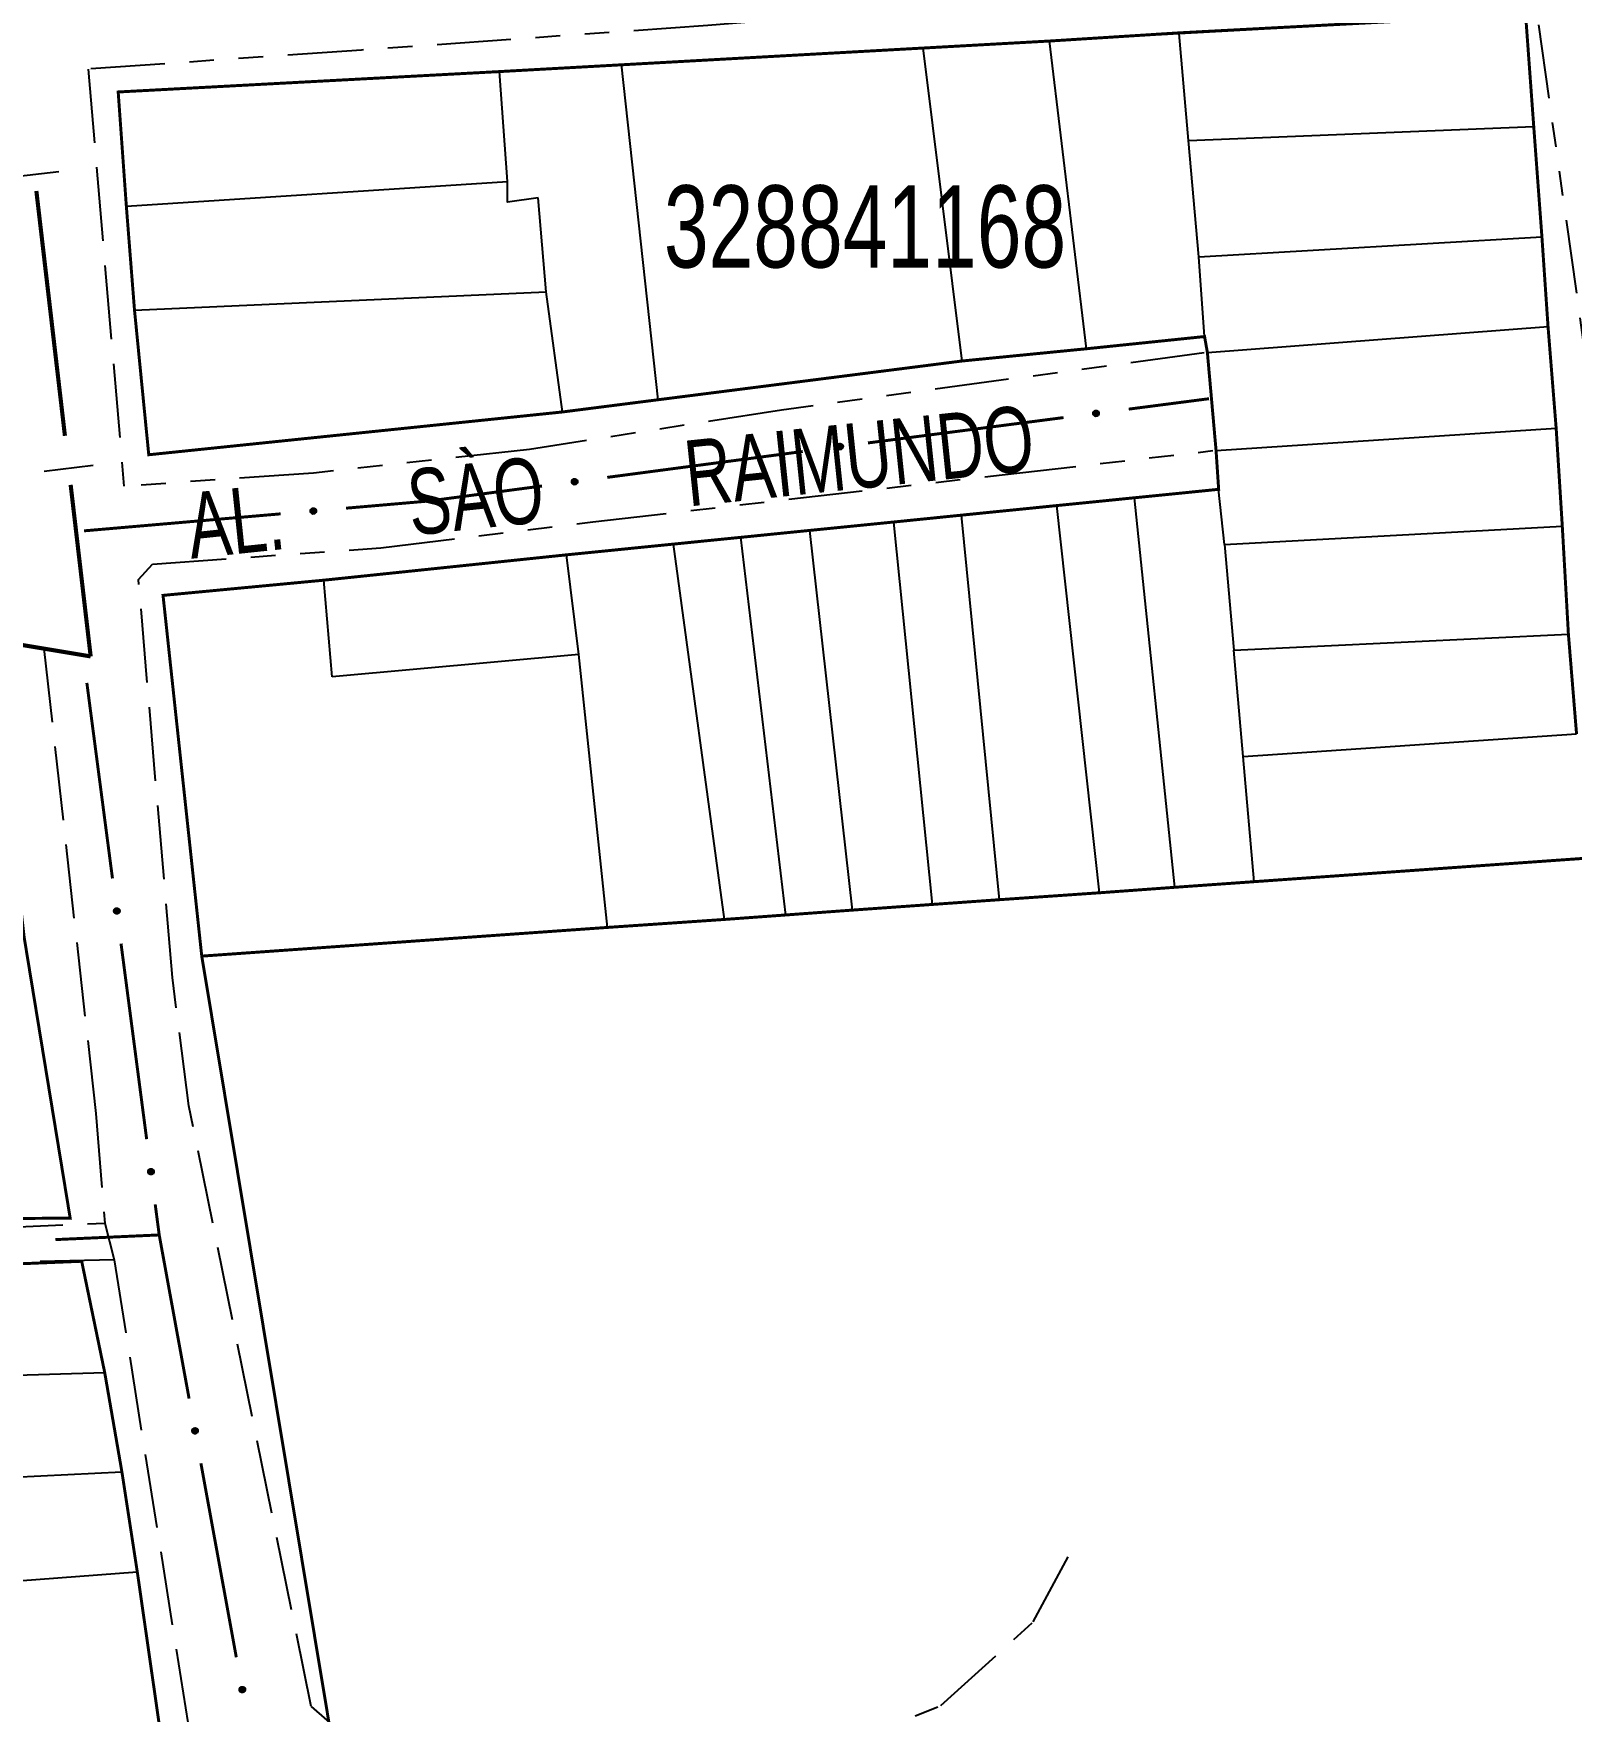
# Model space of a CAD drawing. Extents: x 203604 to 204690, y 4848469 to 4850418.
# Drawn here: x 203825.7 to 203919.3, y 4850083.7 to 4850185.8 of the extents above; entities that cross this region are included whole.
import ezdxf

# ---------------------------------------------------------------- set-up
doc = ezdxf.new("R2010")
doc.units = 0
doc.header["$LTSCALE"] = 1.5
doc.header["$MEASUREMENT"] = 0
doc.linetypes.add('TRACO_11', pattern=[8, 3, -1, 3, -1])
doc.linetypes.add('TRACO_25', pattern=[8, 3, -1, 1, -1, 1, -1])
for name, color, linetype in [('CD_MALHA_LOTES', 7, 'CONTINUOUS'), ('CD_TXT_QUADRA', 2, 'CONTINUOUS'), ('LM-LIM-SETORES-BAIRROS', 7, 'CONTINUOUS'), ('RU-QUADRA', 210, 'CONTINUOUS'), ('SV-EIXO-RUA-N-PAV', 6, 'CONTINUOUS'), ('SV-EIXO-RUA-PAV', 20, 'CONTINUOUS'), ('SV-RUA-NAO-PAV', 7, 'CONTINUOUS'), ('SV-RUA-PAVIM', 7, 'CONTINUOUS'), ('SV-TXT-VIA-ATUAL', 250, 'CONTINUOUS')]:
    doc.layers.add(name, color=color, linetype=linetype)
doc.styles.add('ARIAL', font='ARIAL.SHX')

msp = doc.modelspace()

# ---------------------------------------------------------------- linework, layer by layer
at = {"layer": 'CD_MALHA_LOTES', "linetype": 'Continuous', "flags": 128}
for points in [[(203895.39251, 4850185.755868), (203916.471378, 4850186.915892)], [(203916.471378, 4850186.915892), (203916.967408, 4850180.095476)], [(203879.822121, 4850184.898989), (203887.514591, 4850185.322325)], [(203887.514591, 4850185.322325), (203895.39251, 4850185.755868)], [(203889.747747, 4850166.578651), (203887.514591, 4850185.322325)], [(203895.970228, 4850179.245845), (203895.39251, 4850185.755868)], [(203861.463183, 4850183.888649), (203879.822121, 4850184.898989)], [(203882.183285, 4850165.834606), (203879.822121, 4850184.898989)], [(203830.844152, 4850182.203605), (203854.033567, 4850183.44368)], [(203854.033567, 4850183.44368), (203861.463183, 4850183.888649)], [(203854.529598, 4850176.747272), (203854.033567, 4850183.44368)], [(203863.706158, 4850163.478462), (203861.463183, 4850183.888649)], [(203831.340183, 4850175.259181), (203830.844152, 4850182.203605)], [(203895.970228, 4850179.245845), (203916.967408, 4850180.095476)], [(203916.967408, 4850180.095476), (203917.463438, 4850173.399067)], [(203896.595859, 4850172.177908), (203895.970228, 4850179.245845)], [(203831.340183, 4850175.259181), (203854.529598, 4850176.747272)], [(203856.389711, 4850175.755211), (203854.529598, 4850175.507196), (203854.529598, 4850176.747272)], [(203856.885741, 4850170.050863), (203856.389711, 4850175.755211)], [(203831.836213, 4850168.934795), (203831.340183, 4850175.259181)], [(203896.595859, 4850172.177908), (203917.463438, 4850173.399067)], [(203917.463438, 4850173.399067), (203917.835461, 4850167.942734)], [(203896.940186, 4850167.322696), (203896.595859, 4850172.177908)], [(203831.836213, 4850168.934795), (203856.885741, 4850170.050863)], [(203857.877802, 4850162.734416), (203856.885741, 4850170.050863)], [(203832.704266, 4850160.130258), (203831.836213, 4850168.934795)], [(203897.112046, 4850166.346383), (203917.835461, 4850167.942734)], [(203917.835461, 4850167.942734), (203918.331491, 4850161.742356)], [(203889.747747, 4850166.578651), (203882.183285, 4850165.834606)], [(203896.940186, 4850167.322696), (203889.747747, 4850166.578651)], [(203897.112046, 4850166.346383), (203896.940186, 4850167.322696)], [(203882.183285, 4850165.834606), (203863.706158, 4850163.478462)], [(203897.638599, 4850160.39776), (203897.112046, 4850166.346383)], [(203857.877802, 4850162.734416), (203832.704266, 4850160.130258)], [(203863.706158, 4850163.478462), (203857.877802, 4850162.734416)], [(203897.638599, 4850160.39776), (203918.331491, 4850161.742356)], [(203918.331491, 4850161.742356), (203918.703514, 4850155.789993)], [(203897.79716, 4850158.026637), (203897.638599, 4850160.39776)], [(203887.96121, 4850157.038899), (203892.675739, 4850157.51263)], [(203892.675739, 4850157.51263), (203897.79716, 4850158.026637)], [(203895.135264, 4850133.812939), (203892.675739, 4850157.51263)], [(203898.145045, 4850154.676296), (203897.79716, 4850158.026637)], [(203878.028974, 4850156.038577), (203882.14177, 4850156.454144)], [(203882.14177, 4850156.454144), (203887.96121, 4850157.038899)], [(203884.471346, 4850133.058528), (203882.14177, 4850156.454144)], [(203890.553085, 4850133.478678), (203887.96121, 4850157.038899)], [(203868.722457, 4850155.10573), (203872.921241, 4850155.527637)], [(203872.921241, 4850155.527637), (203878.028974, 4850156.038577)], [(203875.52616, 4850132.425707), (203872.921241, 4850155.527637)], [(203880.390746, 4850132.769849), (203878.028974, 4850156.038577)], [(203898.145045, 4850154.676296), (203918.703514, 4850155.789993)], [(203918.703514, 4850155.789993), (203919.075537, 4850149.217592)], [(203858.114768, 4850154.039837), (203864.621769, 4850154.69368)], [(203864.621769, 4850154.69368), (203868.722457, 4850155.10573)], [(203867.736085, 4850131.861033), (203864.621769, 4850154.69368)], [(203871.45585, 4850132.11558), (203868.722457, 4850155.10573)], [(203898.145045, 4850154.676296), (203898.715254, 4850148.234468)], [(203843.36313, 4850152.499377), (203858.114768, 4850154.039837)], [(203858.869863, 4850147.977516), (203858.114768, 4850154.039837)], [(203833.572319, 4850151.573735), (203843.36313, 4850152.499377)], [(203843.864947, 4850146.613433), (203843.36313, 4850152.499377)], [(203835.928463, 4850129.624396), (203833.572319, 4850151.573735)], [(203898.715254, 4850148.234468), (203919.075537, 4850149.217592)], [(203919.075537, 4850149.217592), (203919.571567, 4850143.141221)], [(203899.287392, 4850141.770858), (203898.715254, 4850148.234468)], [(203858.869863, 4850147.977516), (203843.864947, 4850146.613433)], [(203860.614016, 4850131.370758), (203858.869863, 4850147.977516)], [(203899.287392, 4850141.770858), (203919.571567, 4850143.141221)], [(203899.964933, 4850134.154611), (203899.287392, 4850141.770858)], [(203920.067597, 4850135.576759), (203899.964933, 4850134.154611)], [(203899.964933, 4850134.154611), (203895.135264, 4850133.812939)], [(203884.471346, 4850133.058528), (203880.390746, 4850132.769849)], [(203890.553085, 4850133.478678), (203884.471346, 4850133.058528)], [(203895.135264, 4850133.812939), (203890.553085, 4850133.478678)], [(203867.736085, 4850131.861033), (203860.614016, 4850131.370758)], [(203871.45585, 4850132.11558), (203867.736085, 4850131.861033)], [(203875.52616, 4850132.425707), (203871.45585, 4850132.11558)], [(203880.390746, 4850132.769849), (203875.52616, 4850132.425707)], [(203835.928463, 4850129.624396), (203860.614016, 4850131.370758)], [(203825.12384, 4850130.770696), (203827.923307, 4850113.682283)], [(203851.109456, 4850038.137584), (203835.928463, 4850129.624396)], [(203827.923307, 4850113.682283), (203809.376838, 4850113.565638)], [(203805.76086, 4850110.124627), (203828.623174, 4850111.057783)], [(203828.623174, 4850111.057783), (203830.022907, 4850104.292404)], [(203814.509194, 4850103.825826), (203830.022907, 4850104.292404)], [(203830.022907, 4850104.292404), (203831.072707, 4850098.226892)], [(203831.072707, 4850098.226892), (203814.625839, 4850097.410381)], [(203832.005863, 4850092.161381), (203831.072707, 4850098.226892)], [(203815.092417, 4850090.878292), (203832.005863, 4850092.161381)], [(203832.005863, 4850092.161381), (203833.347274, 4850082.829824)]]:
    msp.add_lwpolyline(points, dxfattribs=at)
at = {"layer": 'LM-LIM-SETORES-BAIRROS'}
for points in [[(203827.239406, 4850177.346427), (203824.259624, 4850176.998716)], [(203829.32567, 4850159.467739), (203826.345889, 4850159.120028)]]:
    msp.add_lwpolyline(points, dxfattribs=at)
at = {"layer": 'LM-LIM-SETORES-BAIRROS', "const_width": 0.25}
for points in [[(203827.603972, 4850161.280404), (203825.865418, 4850176.179311)], [(203829.17, 4850147.86), (203827.951683, 4850158.300623)], [(203824.742313, 4850148.596568), (203828.688088, 4850147.940168)], [(203828.688088, 4850147.940168), (203829.17, 4850147.86)]]:
    msp.add_lwpolyline(points, dxfattribs=at)
at = {"layer": 'RU-QUADRA', "linetype": 'Continuous', "const_width": 0.18, "flags": 128}
for points in [[(203919.571567, 4850143.141221), (203919.075537, 4850149.217592), (203918.703514, 4850155.789993), (203918.331491, 4850161.742356), (203917.835461, 4850167.942734), (203917.463438, 4850173.399067), (203916.967408, 4850180.095476), (203916.471378, 4850186.915892), (203895.390091, 4850185.799824), (203887.515611, 4850185.303794), (203854.033567, 4850183.44368), (203830.844152, 4850182.203605), (203831.340183, 4850175.259181), (203831.836213, 4850168.934795), (203832.704266, 4850160.130258), (203857.877802, 4850162.734416), (203863.706158, 4850163.478462), (203882.183285, 4850165.834606), (203889.747747, 4850166.578651), (203896.940186, 4850167.322696), (203897.112046, 4850166.346383), (203897.638599, 4850160.39776), (203897.79716, 4850158.026637), (203892.675739, 4850157.51263), (203887.96121, 4850157.038899), (203882.14177, 4850156.454144), (203878.029032, 4850156.038008), (203872.921241, 4850155.527637), (203868.722457, 4850155.10573), (203864.621769, 4850154.69368), (203858.114768, 4850154.039837), (203843.36313, 4850152.499377), (203833.572319, 4850151.573735), (203835.928463, 4850129.624396)], [(203784.881503, 4850076.297735), (203785.34808, 4850093.852725), (203785.581369, 4850109.133149), (203749.246621, 4850108.316638), (203735.59922, 4850107.85006), (203735.365931, 4850111.466038), (203760.036234, 4850112.282549), (203769.717723, 4850112.515838), (203786.747814, 4850112.865772), (203809.376838, 4850113.565638), (203827.923307, 4850113.682283), (203825.12384, 4850130.770696), (203823.069137, 4850148.87491)], [(203833.347274, 4850082.829824), (203832.005863, 4850092.161381), (203831.072707, 4850098.226892), (203830.022907, 4850104.292404), (203828.623174, 4850111.057783), (203805.76086, 4850110.124627), (203790.713725, 4850109.541405), (203790.713725, 4850103.009315), (203790.597081, 4850096.360581), (203790.363792, 4850089.478558), (203789.897214, 4850077.23089)]]:
    msp.add_lwpolyline(points, dxfattribs=at)
at = {"layer": 'RU-QUADRA', "linetype": 'Continuous'}
for points in [[(203899.964933, 4850134.154611, 0.18, 0.18, 0), (203920.067597, 4850135.576759, 0.18, 0.18, 0)], [(203895.135264, 4850133.812939, 0.18, 0.18, 0), (203890.553085, 4850133.478678, 0.18, 0.18, 0)], [(203895.135264, 4850133.812939, 0.18, 0.18, 0), (203899.964933, 4850134.154611, 0.18, 0.18, 0)], [(203880.390746, 4850132.769849, 0.18, 0.18, 0), (203884.471346, 4850133.058528, 0.18, 0.18, 0)], [(203884.471346, 4850133.058528, 0.18, 0.18, 0), (203890.553085, 4850133.478678, 0.18, 0.18, 0)], [(203867.736404, 4850131.856532, 0.18, 0.18, 0), (203860.614016, 4850131.370758, 0.18, 0.18, 0)], [(203875.52616, 4850132.425707, 0.18, 0.18, 0), (203867.736404, 4850131.856532, 0.18, 0.18, 0)], [(203880.390746, 4850132.769849, 0.18, 0.18, 0), (203875.52616, 4850132.425707, 0.18, 0.18, 0)], [(203860.614016, 4850131.370758, 0.18, 0.18, 0), (203835.928463, 4850129.624396, 0.18, 0.18, 0)], [(203835.928463, 4850129.624396, 0.18, 0.18, 0), (203851.109456, 4850038.137584, 0.18, 0.18, 0), (203855.637342, 4850038.348184, 0.18, 0.18, 0), (203855.637342, 4850037.295187, 0.18, 0.18, 0)]]:
    msp.add_lwpolyline(points, format="xyseb", dxfattribs=at)
at = {"layer": 'SV-EIXO-RUA-N-PAV', "const_width": 0.18}
for points in [[(203892.326053, 4850162.906655), (203896.292838, 4850163.421064)], [(203896.292838, 4850163.421064), (203897.21, 4850163.54)], [(203876.458913, 4850160.849017), (203888.359268, 4850162.392245)], [(203860.596698, 4850158.75379), (203872.492919, 4850160.328569)], [(203848.69556, 4850157.223962), (203849.69, 4850157.31)], [(203849.69, 4850157.31), (203856.631292, 4850158.228863)], [(203828.77, 4850155.5), (203840.725336, 4850156.534377)], [(203844.710448, 4850156.87917), (203848.69556, 4850157.223962)], [(203827.028114, 4850112.376031), (203833.022051, 4850112.645698)], [(203833.022051, 4850112.645698), (203833.34, 4850112.66)]]:
    msp.add_lwpolyline(points, dxfattribs=at)
at = {"layer": 'SV-EIXO-RUA-N-PAV'}
for points in [[(203890.186016, 4850162.740139), (203890.215313, 4850162.779301), (203890.248501, 4850162.806969), (203890.282823, 4850162.822079), (203890.316633, 4850162.827522), (203890.351851, 4850162.829195), (203890.387729, 4850162.823048), (203890.426039, 4850162.807405), (203890.465531, 4850162.778292), (203890.491639, 4850162.742431), (203890.508253, 4850162.709575), (203890.515959, 4850162.674646), (203890.517011, 4850162.640407), (203890.509393, 4850162.60335), (203890.493161, 4850162.564681), (203890.462926, 4850162.525679), (203890.430204, 4850162.498777), (203890.396622, 4850162.485035), (203890.361458, 4850162.47751), (203890.325483, 4850162.476233), (203890.290299, 4850162.48247), (203890.251395, 4850162.498883), (203890.213296, 4850162.529235), (203890.186092, 4850162.561566), (203890.171881, 4850162.594945), (203890.165253, 4850162.629732), (203890.163145, 4850162.665034), (203890.167823, 4850162.701357), (203890.186016, 4850162.740139)], [(203874.613356, 4850160.720689), (203874.642653, 4850160.759852), (203874.67584, 4850160.787519), (203874.710162, 4850160.802629), (203874.743973, 4850160.808072), (203874.77919, 4850160.809745), (203874.815069, 4850160.803598), (203874.853378, 4850160.787955), (203874.89287, 4850160.758842), (203874.918979, 4850160.722982), (203874.935592, 4850160.690125), (203874.943298, 4850160.655196), (203874.94435, 4850160.620957), (203874.936733, 4850160.5839), (203874.920501, 4850160.545231), (203874.890265, 4850160.506229), (203874.857543, 4850160.479328), (203874.823962, 4850160.465585), (203874.788797, 4850160.45806), (203874.752823, 4850160.456783), (203874.717639, 4850160.46302), (203874.678735, 4850160.479433), (203874.640635, 4850160.509786), (203874.613432, 4850160.542116), (203874.599221, 4850160.575495), (203874.592592, 4850160.610282), (203874.590485, 4850160.645584), (203874.595162, 4850160.681907), (203874.613356, 4850160.720689)], [(203858.457111, 4850158.5816), (203858.486304, 4850158.62084), (203858.519418, 4850158.648596), (203858.5537, 4850158.663796), (203858.587496, 4850158.669329), (203858.622708, 4850158.671095), (203858.658603, 4850158.665043), (203858.696954, 4850158.649502), (203858.736523, 4850158.620494), (203858.762727, 4850158.584703), (203858.779427, 4850158.551891), (203858.787226, 4850158.516982), (203858.788369, 4850158.482746), (203858.780849, 4850158.445669), (203858.76472, 4850158.406957), (203858.734588, 4850158.367875), (203858.701937, 4850158.340887), (203858.668393, 4850158.327055), (203858.633248, 4850158.319437), (203858.597277, 4850158.318065), (203858.562077, 4850158.324208), (203858.523129, 4850158.340518), (203858.484949, 4850158.37077), (203858.45766, 4850158.403027), (203858.443361, 4850158.436369), (203858.43664, 4850158.471138), (203858.434439, 4850158.506434), (203858.43902, 4850158.54277), (203858.457111, 4850158.5816)], [(203842.565258, 4850156.804059), (203842.596198, 4850156.841937), (203842.630535, 4850156.868165), (203842.66547, 4850156.881797), (203842.699482, 4850156.885793), (203842.734739, 4850156.885963), (203842.770322, 4850156.878292), (203842.80793, 4850156.861029), (203842.846145, 4850156.830259), (203842.8707, 4850156.793318), (203842.885898, 4850156.759783), (203842.892107, 4850156.724557), (203842.891698, 4850156.690304), (203842.882507, 4850156.653606), (203842.864641, 4850156.615664), (203842.83277, 4850156.577987), (203842.798931, 4850156.552505), (203842.764794, 4850156.540207), (203842.729341, 4850156.534188), (203842.693345, 4850156.534447), (203842.658458, 4850156.542178), (203842.62029, 4850156.560235), (203842.583519, 4850156.592185), (203842.557719, 4850156.625645), (203842.544944, 4850156.659601), (203842.539805, 4850156.694638), (203842.539205, 4850156.729998), (203842.545427, 4850156.766089), (203842.565258, 4850156.804059)]]:
    msp.add_lwpolyline(points, close=True, dxfattribs=at)
for points in [[(203890.163145, 4850162.665034), (203890.491639, 4850162.742431)], [(203890.165253, 4850162.629732), (203890.508253, 4850162.709575)], [(203890.167814, 4850162.648956), (203890.494783, 4850162.727132)], [(203890.167823, 4850162.701357), (203890.465531, 4850162.778292)], [(203890.170193, 4850162.683663), (203890.473983, 4850162.760209)], [(203890.171199, 4850162.612245), (203890.510698, 4850162.689293)], [(203890.171881, 4850162.594945), (203890.515959, 4850162.674646)], [(203890.177985, 4850162.719072), (203890.442532, 4850162.790529)], [(203890.182527, 4850162.577939), (203890.513556, 4850162.656641)], [(203890.186016, 4850162.740139), (203890.426039, 4850162.807405)], [(203890.186092, 4850162.561566), (203890.517011, 4850162.640407)], [(203890.201975, 4850162.544686), (203890.508646, 4850162.62023)], [(203890.202841, 4850162.760822), (203890.399604, 4850162.813857)], [(203890.213296, 4850162.529235), (203890.509393, 4850162.60335)], [(203890.215313, 4850162.779301), (203890.387729, 4850162.823048)], [(203890.234164, 4850162.795155), (203890.361138, 4850162.824005)], [(203890.235957, 4850162.51607), (203890.498324, 4850162.583117)], [(203890.248501, 4850162.806969), (203890.351851, 4850162.829195)], [(203890.251395, 4850162.498883), (203890.493161, 4850162.564681)], [(203890.276002, 4850162.493744), (203890.47041, 4850162.543722)], [(203890.290299, 4850162.48247), (203890.462926, 4850162.525679)], [(203890.312113, 4850162.48054), (203890.440265, 4850162.510918)], [(203890.325483, 4850162.476233), (203890.430204, 4850162.498777)], [(203874.590485, 4850160.645584), (203874.918979, 4850160.722982)], [(203874.592592, 4850160.610282), (203874.935592, 4850160.690125)], [(203874.595154, 4850160.629506), (203874.922123, 4850160.707682)], [(203874.595162, 4850160.681907), (203874.89287, 4850160.758842)], [(203874.597532, 4850160.664214), (203874.901322, 4850160.740759)], [(203874.598538, 4850160.592795), (203874.938037, 4850160.669843)], [(203874.599221, 4850160.575495), (203874.943298, 4850160.655196)], [(203874.605324, 4850160.699623), (203874.869871, 4850160.77108)], [(203874.609867, 4850160.558489), (203874.940896, 4850160.637191)], [(203874.613356, 4850160.720689), (203874.853378, 4850160.787955)], [(203874.613432, 4850160.542116), (203874.94435, 4850160.620957)], [(203874.629314, 4850160.525236), (203874.935986, 4850160.60078)], [(203874.630181, 4850160.741373), (203874.826944, 4850160.794408)], [(203874.640635, 4850160.509786), (203874.936733, 4850160.5839)], [(203874.642653, 4850160.759852), (203874.815069, 4850160.803598)], [(203874.661503, 4850160.775705), (203874.788477, 4850160.804555)], [(203874.663296, 4850160.49662), (203874.925663, 4850160.563667)], [(203874.67584, 4850160.787519), (203874.77919, 4850160.809745)], [(203874.678735, 4850160.479433), (203874.920501, 4850160.545231)], [(203874.703342, 4850160.474295), (203874.897749, 4850160.524272)], [(203874.717639, 4850160.46302), (203874.890265, 4850160.506229)], [(203874.739453, 4850160.46109), (203874.867605, 4850160.491468)], [(203874.752823, 4850160.456783), (203874.857543, 4850160.479328)], [(203858.434439, 4850158.506434), (203858.762727, 4850158.584703)], [(203858.43664, 4850158.471138), (203858.779427, 4850158.551891)], [(203858.43902, 4850158.54277), (203858.736523, 4850158.620494)], [(203858.43915, 4850158.490369), (203858.765911, 4850158.569412)], [(203858.441437, 4850158.525083), (203858.745023, 4850158.602434)], [(203858.442633, 4850158.453667), (203858.781926, 4850158.531615)], [(203858.443361, 4850158.436369), (203858.787226, 4850158.516982)], [(203858.449135, 4850158.560512), (203858.713492, 4850158.63267)], [(203858.454052, 4850158.419391), (203858.784871, 4850158.498971)], [(203858.457111, 4850158.5816), (203858.696954, 4850158.649502)], [(203858.45766, 4850158.403027), (203858.788369, 4850158.482746)], [(203858.473588, 4850158.38619), (203858.780058, 4850158.462547)], [(203858.473881, 4850158.602328), (203858.670503, 4850158.655885)], [(203858.484949, 4850158.37077), (203858.780849, 4850158.445669)], [(203858.486304, 4850158.62084), (203858.658603, 4850158.665043)], [(203858.505112, 4850158.636744), (203858.632009, 4850158.66593)], [(203858.507645, 4850158.357664), (203858.769834, 4850158.425406)], [(203858.519418, 4850158.648596), (203858.622708, 4850158.671095)], [(203858.523129, 4850158.340518), (203858.76472, 4850158.406957)], [(203858.54775, 4850158.335445), (203858.742024, 4850158.385938)], [(203858.562077, 4850158.324208), (203858.734588, 4850158.367875)], [(203858.583896, 4850158.322336), (203858.711967, 4850158.353054)], [(203858.597277, 4850158.318065), (203858.701937, 4850158.340887)], [(203842.539205, 4850156.729998), (203842.8707, 4850156.793318)], [(203842.539805, 4850156.694638), (203842.885898, 4850156.759783)], [(203842.543184, 4850156.713736), (203842.873189, 4850156.777898)], [(203842.544944, 4850156.659601), (203842.892107, 4850156.724557)], [(203842.545, 4850156.676913), (203842.887476, 4850156.739415)], [(203842.545427, 4850156.766089), (203842.846145, 4850156.830259)], [(203842.54704, 4850156.74831), (203842.853818, 4850156.811832)], [(203842.554855, 4850156.642156), (203842.888939, 4850156.706671)], [(203842.556335, 4850156.783355), (203842.823689, 4850156.843466)], [(203842.557719, 4850156.625645), (203842.891698, 4850156.690304)], [(203842.565258, 4850156.804059), (203842.80793, 4850156.861029)], [(203842.572867, 4850156.608104), (203842.882481, 4850156.670502)], [(203842.582949, 4850156.824007), (203842.781795, 4850156.868603)], [(203842.583519, 4850156.592185), (203842.882507, 4850156.653606)], [(203842.596198, 4850156.841937), (203842.770322, 4850156.878292)], [(203842.605598, 4850156.578065), (203842.870585, 4850156.633863)], [(203842.615707, 4850156.856973), (203842.743796, 4850156.880382)], [(203842.62029, 4850156.560235), (203842.864641, 4850156.615664)], [(203842.630535, 4850156.868165), (203842.734739, 4850156.885963)], [(203842.644655, 4850156.554052), (203842.841017, 4850156.595694)], [(203842.658458, 4850156.542178), (203842.83277, 4850156.577987)], [(203842.68017, 4850156.53932), (203842.809501, 4850156.564206)], [(203842.693345, 4850156.534447), (203842.798931, 4850156.552505)]]:
    msp.add_lwpolyline(points, dxfattribs=at)
at = {"layer": 'SV-EIXO-RUA-PAV', "const_width": 0.18}
for points in [[(203828.93764, 4850146.248688), (203830.497103, 4850134.35045)], [(203831.016924, 4850130.38437), (203832.576388, 4850118.486132)], [(203833.096209, 4850114.520053), (203833.226164, 4850113.528533)], [(203833.226164, 4850113.528533), (203833.34, 4850112.66)], [(203833.34, 4850112.66), (203835.15809, 4850102.700547)], [(203835.876415, 4850098.765574), (203838.031393, 4850086.960657)]]:
    msp.add_lwpolyline(points, dxfattribs=at)
at = {"layer": 'SV-EIXO-RUA-PAV'}
for points in [[(203830.847489, 4850132.524178), (203830.886692, 4850132.494934), (203830.914405, 4850132.461785), (203830.929561, 4850132.427483), (203830.93505, 4850132.39368), (203830.936771, 4850132.358465), (203830.930673, 4850132.322578), (203830.915082, 4850132.284247), (203830.886023, 4850132.244716), (203830.850199, 4850132.218558), (203830.817365, 4850132.2019), (203830.782447, 4850132.194146), (203830.748209, 4850132.193048), (203830.711141, 4850132.200615), (203830.672451, 4850132.216794), (203830.633407, 4850132.246976), (203830.606461, 4850132.279661), (203830.592672, 4850132.313224), (203830.5851, 4850132.348378), (203830.583774, 4850132.384351), (203830.589963, 4850132.419544), (203830.606323, 4850132.45847), (203830.636623, 4850132.496611), (203830.668916, 4850132.523859), (203830.702276, 4850132.538115), (203830.737054, 4850132.544791), (203830.772353, 4850132.546946), (203830.808682, 4850132.542318), (203830.847489, 4850132.524178)], [(203832.926773, 4850116.65986), (203832.965976, 4850116.630617), (203832.993689, 4850116.597467), (203833.008845, 4850116.563166), (203833.014335, 4850116.529362), (203833.016056, 4850116.494147), (203833.009958, 4850116.458261), (203832.994367, 4850116.41993), (203832.965308, 4850116.380398), (203832.929483, 4850116.354241), (203832.89665, 4850116.337582), (203832.861731, 4850116.329829), (203832.827494, 4850116.32873), (203832.790426, 4850116.336297), (203832.751735, 4850116.352476), (203832.712692, 4850116.382658), (203832.685746, 4850116.415344), (203832.671957, 4850116.448906), (203832.664384, 4850116.48406), (203832.663058, 4850116.520033), (203832.669247, 4850116.555226), (203832.685607, 4850116.594152), (203832.715908, 4850116.632293), (203832.748201, 4850116.659541), (203832.781561, 4850116.673797), (203832.816338, 4850116.680473), (203832.851637, 4850116.682629), (203832.887967, 4850116.678001), (203832.926773, 4850116.65986)], [(203835.599741, 4850100.894173), (203835.640363, 4850100.866936), (203835.669706, 4850100.835219), (203835.686565, 4850100.801722), (203835.693745, 4850100.768238), (203835.697232, 4850100.733153), (203835.692944, 4850100.697006), (203835.679298, 4850100.65794), (203835.65226, 4850100.616999), (203835.617795, 4850100.589076), (203835.585839, 4850100.57079), (203835.551354, 4850100.561292), (203835.517215, 4850100.558476), (203835.479814, 4850100.564172), (203835.440359, 4850100.578388), (203835.39985, 4850100.606571), (203835.371296, 4850100.637862), (203835.35584, 4850100.67069), (203835.346511, 4850100.70542), (203835.34338, 4850100.74128), (203835.347794, 4850100.776739), (203835.362179, 4850100.816438), (203835.390526, 4850100.856053), (203835.42141, 4850100.884887), (203835.454012, 4850100.900801), (203835.48841, 4850100.909215), (203835.523556, 4850100.91314), (203835.560073, 4850100.910343), (203835.599741, 4850100.894173)], [(203838.473044, 4850085.154284), (203838.513666, 4850085.127046), (203838.543009, 4850085.09533), (203838.559868, 4850085.061833), (203838.567048, 4850085.028348), (203838.570536, 4850084.993264), (203838.566247, 4850084.957116), (203838.552601, 4850084.91805), (203838.525564, 4850084.877109), (203838.491098, 4850084.849186), (203838.459142, 4850084.8309), (203838.424657, 4850084.821403), (203838.390518, 4850084.818586), (203838.353117, 4850084.824282), (203838.313663, 4850084.838498), (203838.273153, 4850084.866681), (203838.244599, 4850084.897972), (203838.229143, 4850084.9308), (203838.219814, 4850084.96553), (203838.216684, 4850085.001391), (203838.221098, 4850085.03685), (203838.235482, 4850085.076548), (203838.263829, 4850085.116163), (203838.294713, 4850085.144998), (203838.327315, 4850085.160911), (203838.361713, 4850085.169325), (203838.39686, 4850085.173251), (203838.433376, 4850085.170453), (203838.473044, 4850085.154284)]]:
    msp.add_lwpolyline(points, close=True, dxfattribs=at)
for points in [[(203830.583774, 4850132.384351), (203830.606461, 4850132.279661)], [(203830.588062, 4850132.397727), (203830.618615, 4850132.269617)], [(203830.589963, 4850132.419544), (203830.633407, 4850132.246976)], [(203830.601218, 4850132.433856), (203830.65146, 4850132.239517)], [(203830.606323, 4850132.45847), (203830.672451, 4850132.216794)], [(203830.623489, 4850132.473932), (203830.690893, 4850132.211656)], [(203830.636623, 4850132.496611), (203830.711141, 4850132.200615)], [(203830.652058, 4850132.507953), (203830.72802, 4850132.201384)], [(203830.668916, 4850132.523859), (203830.748209, 4850132.193048)], [(203830.685285, 4850132.527446), (203830.764438, 4850132.196524)], [(203830.702276, 4850132.538115), (203830.782447, 4850132.194146)], [(203830.719575, 4850132.538821), (203830.797086, 4850132.199427)], [(203830.737054, 4850132.544791), (203830.817365, 4850132.2019)], [(203830.756282, 4850132.542256), (203830.834903, 4850132.215393)], [(203830.772353, 4850132.546946), (203830.850199, 4850132.218558)], [(203830.790992, 4850132.539924), (203830.867952, 4850132.236239)], [(203830.808682, 4850132.542318), (203830.886023, 4850132.244716)], [(203830.826412, 4850132.532181), (203830.898229, 4850132.267731)], [(203830.847489, 4850132.524178), (203830.915082, 4850132.284247)], [(203830.868196, 4850132.507381), (203830.921499, 4850132.310691)], [(203830.886692, 4850132.494934), (203830.930673, 4850132.322578)], [(203830.902571, 4850132.476105), (203830.931594, 4850132.349171)], [(203830.914405, 4850132.461785), (203830.936771, 4850132.358465)], [(203832.667347, 4850116.533409), (203832.6979, 4850116.405299)], [(203832.669247, 4850116.555226), (203832.712692, 4850116.382658)], [(203832.680502, 4850116.569538), (203832.730745, 4850116.375199)], [(203832.685607, 4850116.594152), (203832.751735, 4850116.352476)], [(203832.702773, 4850116.609614), (203832.770178, 4850116.347339)], [(203832.715908, 4850116.632293), (203832.790426, 4850116.336297)], [(203832.731343, 4850116.643635), (203832.807305, 4850116.337067)], [(203832.748201, 4850116.659541), (203832.827494, 4850116.32873)], [(203832.764569, 4850116.663128), (203832.843723, 4850116.332207)], [(203832.781561, 4850116.673797), (203832.861731, 4850116.329829)], [(203832.798859, 4850116.674503), (203832.876371, 4850116.335109)], [(203832.816338, 4850116.680473), (203832.89665, 4850116.337582)], [(203832.835566, 4850116.677938), (203832.914188, 4850116.351076)], [(203832.851637, 4850116.682629), (203832.929483, 4850116.354241)], [(203832.870277, 4850116.675606), (203832.947237, 4850116.371921)], [(203832.887967, 4850116.678001), (203832.965308, 4850116.380398)], [(203832.905696, 4850116.667863), (203832.977514, 4850116.403414)], [(203832.926773, 4850116.65986), (203832.994367, 4850116.41993)], [(203832.94748, 4850116.643063), (203833.000783, 4850116.446373)], [(203832.965976, 4850116.630617), (203833.009958, 4850116.458261)], [(203832.981856, 4850116.611788), (203833.010878, 4850116.484853)], [(203832.993689, 4850116.597467), (203833.016056, 4850116.494147)], [(203832.663058, 4850116.520033), (203832.685746, 4850116.415344)], [(203835.34338, 4850100.74128), (203835.371296, 4850100.637862)], [(203835.346992, 4850100.754855), (203835.383939, 4850100.62844)], [(203835.347794, 4850100.776739), (203835.39985, 4850100.606571)], [(203835.358316, 4850100.791599), (203835.418255, 4850100.600028)], [(203835.362179, 4850100.816438), (203835.440359, 4850100.578388)], [(203835.378547, 4850100.832743), (203835.459036, 4850100.574183)], [(203835.390526, 4850100.856053), (203835.479814, 4850100.564172)], [(203835.405372, 4850100.868155), (203835.496633, 4850100.565788)], [(203835.42141, 4850100.884887), (203835.517215, 4850100.558476)], [(203835.437577, 4850100.889292), (203835.533249, 4850100.562763)], [(203835.454012, 4850100.900801), (203835.551354, 4850100.561292)], [(203835.471253, 4850100.902375), (203835.56571, 4850100.567302)], [(203835.48841, 4850100.909215), (203835.585839, 4850100.57079)], [(203835.507741, 4850100.907649), (203835.602678, 4850100.585147)], [(203835.523556, 4850100.91314), (203835.617795, 4850100.589076)], [(203835.542525, 4850100.907063), (203835.634638, 4850100.607626)], [(203835.560073, 4850100.910343), (203835.65226, 4850100.616999)], [(203835.578289, 4850100.901108), (203835.663295, 4850100.640599)], [(203835.599741, 4850100.894173), (203835.679298, 4850100.65794)], [(203835.621265, 4850100.878438), (203835.684378, 4850100.684672)], [(203835.640363, 4850100.866936), (203835.692944, 4850100.697006)], [(203835.657168, 4850100.848928), (203835.692528, 4850100.723611)], [(203835.669706, 4850100.835219), (203835.697232, 4850100.733153)], [(203838.216684, 4850085.001391), (203838.244599, 4850084.897972)], [(203838.220295, 4850085.014965), (203838.257243, 4850084.888551)], [(203838.221098, 4850085.03685), (203838.273153, 4850084.866681)], [(203838.231619, 4850085.051709), (203838.291558, 4850084.860138)], [(203838.235482, 4850085.076548), (203838.313663, 4850084.838498)], [(203838.25185, 4850085.092853), (203838.33234, 4850084.834293)], [(203838.263829, 4850085.116163), (203838.353117, 4850084.824282)], [(203838.278675, 4850085.128265), (203838.369936, 4850084.825898)], [(203838.294713, 4850085.144998), (203838.390518, 4850084.818586)], [(203838.310881, 4850085.149402), (203838.406552, 4850084.822873)], [(203838.327315, 4850085.160911), (203838.424657, 4850084.821403)], [(203838.344556, 4850085.162485), (203838.439013, 4850084.827412)], [(203838.361713, 4850085.169325), (203838.459142, 4850084.8309)], [(203838.381044, 4850085.167759), (203838.475981, 4850084.845257)], [(203838.39686, 4850085.173251), (203838.491098, 4850084.849186)], [(203838.415828, 4850085.167173), (203838.507941, 4850084.867736)], [(203838.433376, 4850085.170453), (203838.525564, 4850084.877109)], [(203838.451592, 4850085.161218), (203838.536599, 4850084.900709)], [(203838.473044, 4850085.154284), (203838.552601, 4850084.91805)], [(203838.494568, 4850085.138548), (203838.557682, 4850084.944783)], [(203838.513666, 4850085.127046), (203838.566247, 4850084.957116)], [(203838.530471, 4850085.109038), (203838.565831, 4850084.983721)], [(203838.543009, 4850085.09533), (203838.570536, 4850084.993264)]]:
    msp.add_lwpolyline(points, dxfattribs=at)
at = {"layer": 'SV-RUA-NAO-PAV', "linetype": 'TRACO_25'}
for points in [[(203922.94, 4850146.19, 7.78), (203917, 4850188.23, 8.82), (203907.49, 4850188.88, 8.66), (203894.9, 4850188.49, 8.62), (203866.71, 4850186.25, 7.65), (203845.65, 4850184.75, 7.6), (203829.01, 4850183.6, 7.6)], [(203896.91, 4850166.33, 8.53), (203871.2, 4850162.85, 8.11), (203855.87, 4850160.45, 8.11), (203842.72, 4850159.02, 8.1), (203831.19, 4850158.21, 8.1)], [(203832.08, 4850152.54, 7.67), (203832.93, 4850153.48, 7.67), (203846.83, 4850154.47, 7.66), (203859.72, 4850156.05, 7.66), (203884.63, 4850158.91, 7.66), (203897.45, 4850160.38, 8.19)], [(203830.6, 4850111.15, 7.84), (203763.05, 4850109.46, 8.25), (203763.03, 4850110.64, 8.25), (203830.03, 4850113.37, 8.09)], [(203842.59, 4850083.97, 6.94), (203845.29, 4850081.62, 6.95), (203847.78, 4850080.56, 6.98), (203853.74, 4850079.35, 6.98), (203864.86, 4850078.86, 6.98), (203873.77, 4850081.12, 6.98), (203880.89, 4850084.03, 6.98), (203886.52, 4850089.11, 6.98), (203889.21, 4850094.17, 6.98)]]:
    msp.add_polyline3d(points, dxfattribs=at)
at = {"layer": 'SV-RUA-PAVIM', "linetype": 'TRACO_11'}
for points in [[(203829.01, 4850183.6, 7.41), (203831.19, 4850158.21, 7.43)], [(203842.59, 4850083.97, 7.08), (203835.15, 4850120.52, 7.17), (203834.14, 4850128.33, 7.44), (203832.08, 4850152.54, 7.44)], [(203826.316238, 4850148.334738, 7.51), (203829.49, 4850120.04, 7.51), (203830.03, 4850113.37, 7.51), (203830.6, 4850111.15, 7.51), (203838.6, 4850060.89, 6.97)]]:
    msp.add_polyline3d(points, dxfattribs=at)

# ---------------------------------------------------------------- texts
at = {"layer": 'CD_TXT_QUADRA', "style": 'ARIAL', "width": 0.7}
msp.add_text('328841168', height=5, dxfattribs=at).set_placement((203864.046827, 4850171.52199))
at = {"layer": 'SV-TXT-VIA-ATUAL', "style": 'ARIAL', "width": 0.7}
msp.add_text('AL.       SÀO        RAIMUNDO', height=4, rotation=6, dxfattribs=at).set_placement((203835.284474, 4850153.798724))

doc.saveas('drawing.dxf')
